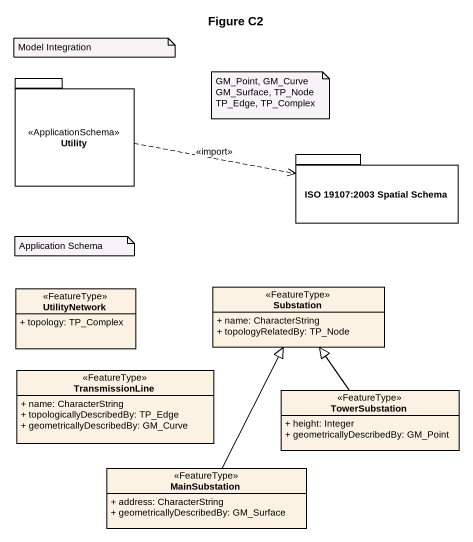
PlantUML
@startuml
title Figure C2
hide circle
hide empty members
skinparam classAttributeIconSize 0
package Utility <<ApplicationSchema>> {
}
package "ISO 19107:2003 Spatial Schema" as ISO_19107_2003_Spatial {
}
class UtilityNetwork <<FeatureType>> {
  + topology: TP_Complex
}
class Substation <<FeatureType>> {
  + name: CharacterString
  + topologyRelatedBy: TP_Node
}
class TransmissionLine <<FeatureType>> {
  + name: CharacterString
  + topologicallyDescribedBy: TP_Edge
  + geometricallyDescribedBy: GM_Curve
}
class TowerSubstation <<FeatureType>> {
  + height: Integer
  + geometricallyDescribedBy: GM_Point
}
class MainSubstation <<FeatureType>> {
  + address: CharacterString
  + geometricallyDescribedBy: GM_Surface
}
Utility .right.> ISO_19107_2003_Spatial : <<import>>
TowerSubstation -up-|> Substation
MainSubstation -up-|> Substation
note as N1
  Model Integration
end note
note as N2
  GM_Point, GM_Curve
  GM_Surface, TP_Node
  TP_Edge, TP_Complex
end note
note as N3
  Application Schema
end note
@enduml
